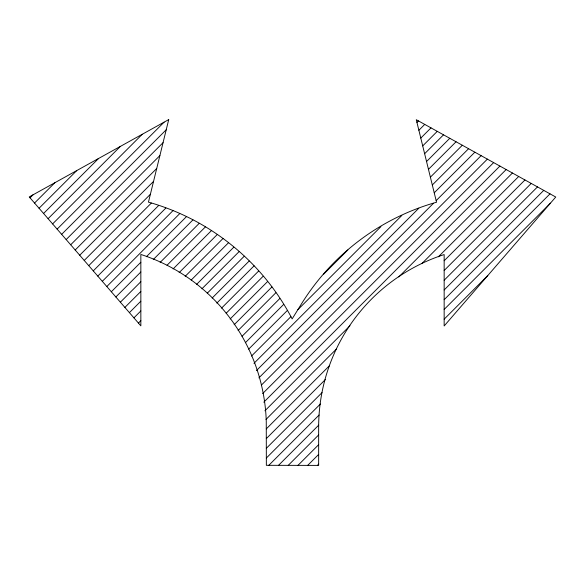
<?xml version="1.0" encoding="UTF-8"?>
<svg xmlns="http://www.w3.org/2000/svg" width="585" height="585" viewBox="0 0 585 585"><rect width="100%" height="100%" fill="white"/><g stroke="black" fill="none" stroke-linecap="round" stroke-linejoin="round"><path stroke-width="0.88" d="M30.025 197.818L33.001 194.834M34.544 203.032L54.851 182.725M39.063 208.253L76.701 170.615M43.575 213.474L98.543 158.506M48.094 218.688L120.393 146.396M52.613 223.909L142.243 134.279M57.125 229.13L164.085 122.17M61.644 234.351L166.22 129.768M66.163 239.565L163.054 142.674M70.683 244.786L159.888 155.581M75.194 250.007L156.714 168.487M79.714 255.228L153.548 181.394M84.233 260.442L150.382 194.293M88.752 265.663L151.318 203.097M93.264 270.884L158.579 205.569M97.783 276.098L165.84 208.048M102.302 281.319L173.028 210.593M106.814 286.54L179.741 213.62M111.333 291.761L140.846 262.241M146.36 256.735L186.454 216.64M115.852 296.975L140.846 271.981M153.248 259.579L192.94 219.887M120.371 302.196L140.846 281.714M160.144 262.424L199.236 223.331M124.883 307.417L140.846 291.454M167.032 265.268L205.467 226.834M129.402 312.639L140.846 301.187M173.094 268.946L211.309 230.731M133.921 317.852L140.846 310.927M179.127 272.654L217.145 234.629M138.44 323.074L140.846 320.66M185.16 276.354L222.987 238.526M191.193 280.061L228.45 242.797M196.604 284.383L233.788 247.192M201.927 288.793L239.133 251.587M207.258 293.202L244.281 256.179M212.158 298.036L249.181 261.012M216.852 303.081L254.08 265.846M221.547 308.12L258.694 270.972M226.176 313.224L263.148 276.252M416.951 122.448L418.472 120.927M230.146 318.986L267.601 281.539M418.875 130.265L424.739 124.4M234.124 324.748L271.937 286.942M420.791 138.082L431.006 127.874M238.095 330.518L275.864 292.749M422.714 145.899L437.266 131.347M242.044 336.302L279.791 298.555M424.63 153.716L443.532 134.813M245.349 342.73L283.718 304.361M426.553 161.533L449.792 138.287M248.662 349.157L287.403 310.416M323.68 274.138L347.841 249.978M428.469 169.35L456.059 141.76M251.506 356.053L290.899 316.653M297.86 309.692L380.915 226.636M430.392 177.167L462.325 145.234M253.963 363.329L401.829 215.463M432.308 184.984L468.585 148.707M256.427 370.605L418.801 208.223M434.224 192.801L474.852 152.18M258.884 377.881L433.507 203.258M436.147 200.618L481.111 155.654M261.341 385.157L487.378 159.12M262.672 393.566L493.645 162.593M263.784 402.188L499.904 166.067M264.903 410.809L349.962 325.743M398.78 276.932L506.171 169.54M266.014 419.43L336.609 348.835M421.814 263.63L512.431 173.014M266.277 428.907L329.626 365.559M438.348 256.83L518.698 176.487M266.299 438.618L325.406 379.511M444.154 260.764L524.964 179.961M266.314 448.337L322.028 392.623M444.154 270.504L531.224 183.427M266.336 458.055L320.412 403.979M444.154 280.237L537.491 186.9M268.808 465.324L319.088 415.036M444.154 289.977L543.75 190.374M278.526 465.338L318.715 425.149M444.154 299.71L550.017 193.847M288.251 465.353L318.649 434.947M444.154 309.45L550.441 203.156M297.97 465.367L318.649 444.688M444.154 319.183L487.802 275.535M307.688 465.382L318.649 454.421M317.414 465.397L318.649 464.154M168.721 119.603L148.458 202.125A233.605 233.605 0 0 1 292.149 318.891L301.75 303.432A233.612 233.612 0 0 1 436.542 202.234L416.279 119.713L555.75 197.028L444.154 325.969L444.154 254.563A181.321 181.321 0 0 0 318.649 426.97L318.649 465.397L266.351 465.316L266.263 421.339A181.313 181.313 0 0 0 140.846 254.453L140.846 325.86L29.25 196.918L168.721 119.603"/></g></svg>
